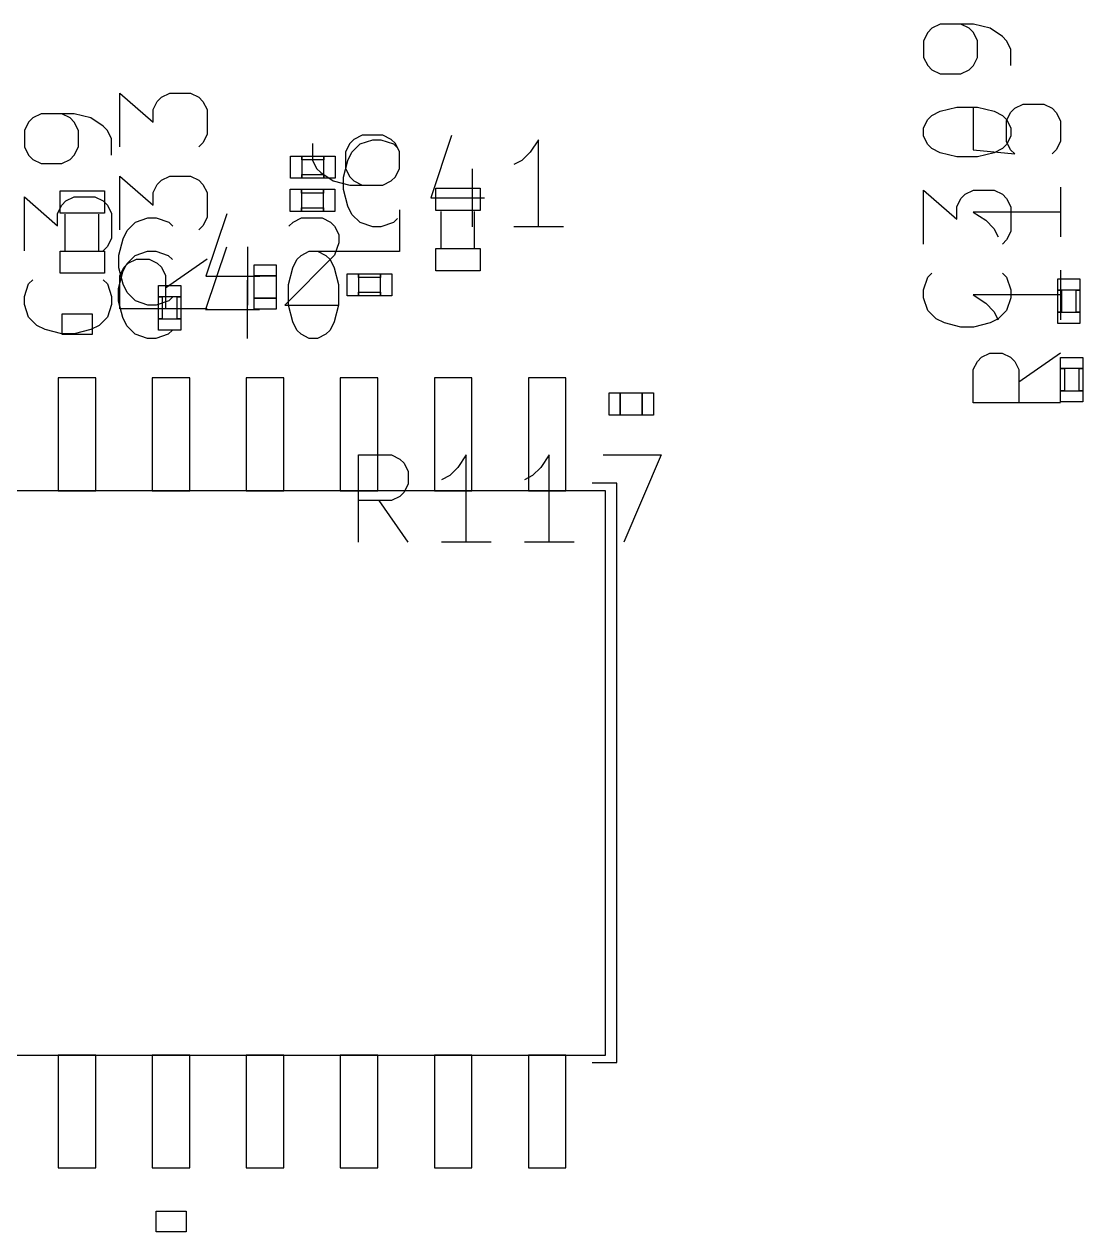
# Model space of a CAD drawing. Header units: millimetres. Extents: x -1 to 260, y -75 to 300.
# Drawn here: x 61.58 to 75.88, y 201.69 to 218 of the extents above; entities that cross this region are included whole.
import ezdxf

# ---------------------------------------------------------------- set-up
doc = ezdxf.new("R2010")
doc.units = ezdxf.units.MM
doc.layers.add('F.Fab', color=9, linetype='CONTINUOUS', true_color=0xafafaf)
doc.layers.add('F.Silkscreen', color=41, linetype='CONTINUOUS', true_color=0xf2eda1)

msp = doc.modelspace()

# ---------------------------------------------------------------- linework, layer by layer
at = {"layer": 'F.Fab', "linetype": 'CONTINUOUS'}
for p, q in [((65.18, 215.92), (65.18, 216.22)), ((65.18, 216.22), (65.33, 216.22)), ((65.33, 216.22), (65.33, 215.92)), ((65.33, 216.17), (65.33, 216.22)), ((65.33, 216.22), (65.63, 216.22)), ((65.63, 216.17), (65.33, 216.17)), ((65.63, 216.22), (65.63, 216.17)), ((65.63, 215.92), (65.63, 216.22)), ((65.63, 216.22), (65.78, 216.22)), ((65.78, 216.22), (65.78, 215.92)), ((65.33, 215.92), (65.18, 215.92)), ((65.33, 215.92), (65.33, 215.97)), ((65.33, 215.97), (65.63, 215.97)), ((65.63, 215.92), (65.33, 215.92)), ((65.63, 215.97), (65.63, 215.92)), ((65.78, 215.92), (65.63, 215.92)), ((65.175, 215.47), (65.175, 215.77)), ((65.175, 215.77), (65.325, 215.77)), ((65.325, 215.77), (65.325, 215.47)), ((65.325, 215.72), (65.325, 215.77)), ((65.325, 215.77), (65.625, 215.77)), ((65.625, 215.77), (65.625, 215.72)), ((65.625, 215.47), (65.625, 215.77)), ((65.625, 215.77), (65.775, 215.77)), ((65.775, 215.77), (65.775, 215.47)), ((67.1399, 215.4838), (67.1399, 215.7838)), ((67.1399, 215.7838), (67.7398, 215.7838)), ((67.7398, 215.7838), (67.7398, 215.4838)), ((62.0649, 215.4488), (62.0649, 215.7488)), ((62.0649, 215.7488), (62.6648, 215.7488)), ((62.6648, 215.7488), (62.6648, 215.4488)), ((65.625, 215.72), (65.325, 215.72)), ((62.6648, 215.4488), (62.0649, 215.4488)), ((62.136, 214.945), (62.136, 215.435)), ((62.584, 215.435), (62.584, 214.945)), ((65.325, 215.47), (65.175, 215.47)), ((65.325, 215.47), (65.325, 215.52)), ((65.325, 215.52), (65.625, 215.52)), ((65.625, 215.47), (65.325, 215.47)), ((65.625, 215.52), (65.625, 215.47)), ((65.775, 215.47), (65.625, 215.47)), ((67.7398, 215.4838), (67.1399, 215.4838)), ((67.211, 214.98), (67.211, 215.47)), ((67.659, 215.47), (67.659, 214.98)), ((67.1399, 214.671), (67.1399, 214.971)), ((67.1399, 214.971), (67.7398, 214.971)), ((67.7398, 214.971), (67.7398, 214.671)), ((62.0649, 214.636), (62.0649, 214.936)), ((62.0649, 214.936), (62.6648, 214.936)), ((62.6648, 214.936), (62.6648, 214.636)), ((62.6648, 214.636), (62.0649, 214.636)), ((64.685, 214.6), (64.685, 214.75)), ((64.685, 214.75), (64.985, 214.75)), ((64.985, 214.75), (64.985, 214.6)), ((65.945, 214.33), (65.945, 214.63)), ((65.945, 214.63), (66.095, 214.63)), ((66.095, 214.63), (66.095, 214.33)), ((66.095, 214.58), (66.095, 214.63)), ((66.095, 214.63), (66.395, 214.63)), ((66.395, 214.63), (66.395, 214.58)), ((66.395, 214.33), (66.395, 214.63)), ((66.395, 214.63), (66.545, 214.63)), ((66.545, 214.63), (66.545, 214.33)), ((67.7398, 214.671), (67.1399, 214.671)), ((63.395, 214.32), (63.395, 214.47)), ((63.395, 214.47), (63.695, 214.47)), ((63.695, 214.47), (63.695, 214.32)), ((64.985, 214.6), (64.685, 214.6)), ((66.395, 214.58), (66.095, 214.58)), ((75.54, 214.41), (75.54, 214.56)), ((75.54, 214.56), (75.84, 214.56)), ((75.84, 214.56), (75.84, 214.41)), ((63.395, 214.02), (63.395, 214.32)), ((63.395, 214.32), (63.445, 214.32)), ((63.695, 214.32), (63.395, 214.32)), ((63.445, 214.32), (63.445, 214.02)), ((63.645, 214.02), (63.645, 214.32)), ((63.645, 214.32), (63.695, 214.32)), ((63.695, 214.32), (63.695, 214.02)), ((64.685, 214.15), (64.685, 214.3)), ((64.685, 214.3), (64.985, 214.3)), ((64.985, 214.3), (64.985, 214.15)), ((66.095, 214.33), (65.945, 214.33)), ((66.095, 214.33), (66.095, 214.38)), ((66.095, 214.38), (66.395, 214.38)), ((66.395, 214.33), (66.095, 214.33)), ((66.395, 214.38), (66.395, 214.33)), ((66.545, 214.33), (66.395, 214.33)), ((75.54, 214.11), (75.54, 214.41)), ((75.54, 214.41), (75.59, 214.41)), ((75.84, 214.41), (75.54, 214.41)), ((75.59, 214.41), (75.59, 214.11)), ((75.79, 214.11), (75.79, 214.41)), ((75.79, 214.41), (75.84, 214.41)), ((75.84, 214.41), (75.84, 214.11)), ((64.985, 214.15), (64.685, 214.15)), ((63.445, 214.02), (63.395, 214.02)), ((63.395, 213.87), (63.395, 214.02)), ((63.395, 214.02), (63.695, 214.02)), ((63.695, 214.02), (63.645, 214.02)), ((63.695, 214.02), (63.695, 213.87)), ((75.59, 214.11), (75.54, 214.11)), ((75.54, 213.96), (75.54, 214.11)), ((75.54, 214.11), (75.84, 214.11)), ((75.84, 214.11), (75.79, 214.11)), ((75.84, 214.11), (75.84, 213.96)), ((63.695, 213.87), (63.395, 213.87)), ((75.84, 213.96), (75.54, 213.96)), ((75.58, 213.35), (75.58, 213.5)), ((75.58, 213.5), (75.88, 213.5)), ((75.88, 213.5), (75.88, 213.35)), ((75.88, 213.35), (75.58, 213.35)), ((75.58, 213.05), (75.58, 213.35)), ((75.58, 213.35), (75.63, 213.35)), ((75.63, 213.35), (75.63, 213.05)), ((75.83, 213.05), (75.83, 213.35)), ((75.83, 213.35), (75.88, 213.35)), ((75.88, 213.35), (75.88, 213.05)), ((62.041, 213.224), (62.041, 211.7)), ((62.549, 213.224), (62.041, 213.224)), ((62.549, 211.7), (62.549, 213.224)), ((63.311, 213.224), (63.311, 211.7)), ((63.819, 213.224), (63.311, 213.224)), ((63.819, 211.7), (63.819, 213.224)), ((64.581, 213.224), (64.581, 211.7)), ((65.089, 213.224), (64.581, 213.224)), ((65.089, 211.7), (65.089, 213.224)), ((65.851, 213.224), (65.851, 211.7)), ((66.359, 213.224), (65.851, 213.224)), ((66.359, 211.7), (66.359, 213.224)), ((67.121, 213.224), (67.121, 211.7)), ((67.629, 213.224), (67.121, 213.224)), ((67.629, 211.7), (67.629, 213.224)), ((68.391, 213.224), (68.391, 211.7)), ((68.899, 213.224), (68.391, 213.224)), ((68.899, 211.7), (68.899, 213.224)), ((69.48, 212.72), (69.48, 213.02)), ((69.48, 213.02), (69.63, 213.02)), ((69.63, 213.02), (69.63, 212.72)), ((69.93, 212.72), (69.93, 213.02)), ((69.93, 213.02), (70.08, 213.02)), ((70.08, 213.02), (70.08, 212.72)), ((75.63, 213.05), (75.58, 213.05)), ((75.58, 212.9), (75.58, 213.05)), ((75.58, 213.05), (75.88, 213.05)), ((75.88, 213.05), (75.83, 213.05)), ((75.88, 213.05), (75.88, 212.9)), ((75.88, 212.9), (75.58, 212.9)), ((69.63, 212.72), (69.48, 212.72)), ((70.08, 212.72), (69.93, 212.72)), ((69.4324, 211.7), (51.3476, 211.7)), ((62.041, 211.7), (62.549, 211.7)), ((63.311, 211.7), (63.819, 211.7)), ((64.581, 211.7), (65.089, 211.7)), ((65.851, 211.7), (66.359, 211.7)), ((67.121, 211.7), (67.629, 211.7)), ((68.391, 211.7), (68.899, 211.7)), ((69.4324, 204.08), (69.4324, 211.7)), ((51.3476, 204.08), (69.4324, 204.08)), ((62.041, 204.08), (62.041, 202.556)), ((62.549, 204.08), (62.041, 204.08)), ((62.549, 202.556), (62.549, 204.08)), ((63.311, 204.08), (63.311, 202.556)), ((63.819, 204.08), (63.311, 204.08)), ((63.819, 202.556), (63.819, 204.08)), ((64.581, 204.08), (64.581, 202.556)), ((65.089, 204.08), (64.581, 204.08)), ((65.089, 202.556), (65.089, 204.08)), ((65.851, 204.08), (65.851, 202.556)), ((66.359, 204.08), (65.851, 204.08)), ((66.359, 202.556), (66.359, 204.08)), ((67.121, 204.08), (67.121, 202.556)), ((67.629, 204.08), (67.121, 204.08)), ((67.629, 202.556), (67.629, 204.08)), ((68.391, 204.08), (68.391, 202.556)), ((68.899, 204.08), (68.391, 204.08)), ((68.899, 202.556), (68.899, 204.08)), ((62.041, 202.556), (62.549, 202.556)), ((63.311, 202.556), (63.819, 202.556)), ((64.581, 202.556), (65.089, 202.556)), ((65.851, 202.556), (66.359, 202.556)), ((67.121, 202.556), (67.629, 202.556)), ((68.391, 202.556), (68.899, 202.556))]:
    msp.add_line(p, q, dxfattribs=at)
at = {"layer": 'F.Silkscreen', "linetype": 'CONTINUOUS'}
for p, q in [((73.785652, 217.88838), (73.729627, 217.776329)), ((73.841677, 217.944405), (73.785652, 217.88838)), ((73.953727, 218.00043), (73.841677, 217.944405)), ((74.401928, 218.00043), (73.953727, 218.00043)), ((74.345903, 217.944405), (74.233853, 218.00043)), ((74.401928, 217.88838), (74.345903, 217.944405)), ((74.626029, 217.944405), (74.401928, 218.00043)), ((74.457954, 217.776329), (74.401928, 217.88838)), ((74.794104, 217.832354), (74.626029, 217.944405)), ((73.729627, 217.776329), (73.729627, 217.552229)), ((74.457954, 217.552229), (74.457954, 217.776329)), ((74.85013, 217.776329), (74.794104, 217.832354)), ((74.906155, 217.664279), (74.85013, 217.776329)), ((73.729627, 217.552229), (73.785652, 217.440178)), ((74.401928, 217.440178), (74.457954, 217.552229)), ((74.906155, 217.440178), (74.906155, 217.664279)), ((73.785652, 217.440178), (73.841677, 217.384153)), ((74.345903, 217.384153), (74.401928, 217.440178)), ((73.841677, 217.384153), (73.953727, 217.328128)), ((73.953727, 217.328128), (74.233853, 217.328128)), ((74.233853, 217.328128), (74.345903, 217.384153)), ((62.874627, 216.3416), (62.874627, 217.069927)), ((62.874627, 217.069927), (63.322828, 216.677751)), ((63.434878, 217.013902), (63.546928, 217.069927)), ((63.546928, 217.069927), (63.827054, 217.069927)), ((63.827054, 217.069927), (63.939104, 217.013902)), ((63.322828, 216.845826), (63.378853, 216.957877)), ((63.378853, 216.957877), (63.434878, 217.013902)), ((63.939104, 217.013902), (63.99513, 216.957877)), ((63.99513, 216.957877), (64.051155, 216.845826)), ((74.959878, 216.864405), (75.071928, 216.92043)), ((75.071928, 216.92043), (75.352054, 216.92043)), ((75.352054, 216.92043), (75.464104, 216.864405)), ((61.696677, 216.733902), (61.640652, 216.677877)), ((61.808727, 216.789927), (61.696677, 216.733902)), ((62.256928, 216.789927), (61.808727, 216.789927)), ((62.200903, 216.733902), (62.088853, 216.789927)), ((62.256928, 216.677877), (62.200903, 216.733902)), ((62.481029, 216.733902), (62.256928, 216.789927)), ((62.649104, 216.621851), (62.481029, 216.733902)), ((63.322828, 216.677751), (63.322828, 216.845826)), ((64.051155, 216.845826), (64.051155, 216.509675)), ((73.785652, 216.711851), (73.841677, 216.767877)), ((73.841677, 216.767877), (73.953727, 216.823902)), ((73.953727, 216.823902), (74.177828, 216.879927)), ((74.177828, 216.879927), (74.457954, 216.879927)), ((74.399627, 216.864405), (74.399627, 216.304153)), ((74.457954, 216.879927), (74.682054, 216.823902)), ((74.682054, 216.823902), (74.794104, 216.767877)), ((74.794104, 216.767877), (74.85013, 216.711851)), ((74.847828, 216.696329), (74.903853, 216.80838)), ((74.903853, 216.80838), (74.959878, 216.864405)), ((75.464104, 216.864405), (75.52013, 216.80838)), ((75.52013, 216.80838), (75.576155, 216.696329)), ((61.640652, 216.677877), (61.584627, 216.565826)), ((62.312954, 216.565826), (62.256928, 216.677877)), ((62.70513, 216.565826), (62.649104, 216.621851)), ((73.729627, 216.599801), (73.785652, 216.711851)), ((73.729627, 216.487751), (73.729627, 216.599801)), ((74.847828, 216.416204), (74.847828, 216.696329)), ((74.85013, 216.711851), (74.906155, 216.599801)), ((74.906155, 216.599801), (74.906155, 216.487751)), ((75.576155, 216.696329), (75.576155, 216.416204)), ((61.584627, 216.565826), (61.584627, 216.341726)), ((62.312954, 216.341726), (62.312954, 216.565826)), ((62.761155, 216.453776), (62.70513, 216.565826)), ((62.761155, 216.229675), (62.761155, 216.453776)), ((64.051155, 216.509675), (63.99513, 216.397625)), ((66.034878, 216.444298), (65.978853, 216.388273)), ((66.146928, 216.500323), (66.034878, 216.444298)), ((66.119695, 216.384347), (66.28777, 216.440372)), ((66.427054, 216.500323), (66.146928, 216.500323)), ((66.28777, 216.440372), (66.39982, 216.440372)), ((66.39982, 216.440372), (66.567896, 216.384347)), ((66.539104, 216.444298), (66.427054, 216.500323)), ((66.59513, 216.388273), (66.539104, 216.444298)), ((67.352248, 216.496398), (67.072122, 215.65602)), ((68.528776, 216.440372), (68.416726, 216.272297)), ((68.528776, 215.263844), (68.528776, 216.440372)), ((73.785652, 216.375701), (73.729627, 216.487751)), ((74.903853, 216.304153), (74.847828, 216.416204)), ((74.906155, 216.487751), (74.85013, 216.375701)), ((75.576155, 216.416204), (75.52013, 216.304153)), ((61.584627, 216.341726), (61.640652, 216.229675)), ((62.256928, 216.229675), (62.312954, 216.341726)), ((63.99513, 216.397625), (63.939104, 216.3416)), ((65.474627, 216.388273), (65.474627, 216.164172)), ((65.978853, 216.388273), (65.922828, 216.276222)), ((65.922828, 216.276222), (65.922828, 216.052122)), ((65.951619, 216.160247), (66.007644, 216.272297)), ((66.007644, 216.272297), (66.119695, 216.384347)), ((66.567896, 216.384347), (66.623921, 216.328322)), ((66.651155, 216.276222), (66.59513, 216.388273)), ((66.651155, 216.052122), (66.651155, 216.276222)), ((68.416726, 216.272297), (68.304675, 216.160247)), ((73.841677, 216.319675), (73.785652, 216.375701)), ((73.953727, 216.26365), (73.841677, 216.319675)), ((74.177828, 216.207625), (73.953727, 216.26365)), ((74.399627, 216.304153), (74.959878, 216.248128)), ((74.682054, 216.26365), (74.457954, 216.207625)), ((74.794104, 216.319675), (74.682054, 216.26365)), ((74.85013, 216.375701), (74.794104, 216.319675)), ((74.959878, 216.248128), (74.903853, 216.304153)), ((75.52013, 216.304153), (75.464104, 216.248128)), ((61.640652, 216.229675), (61.696677, 216.17365)), ((61.696677, 216.17365), (61.808727, 216.117625)), ((61.808727, 216.117625), (62.088853, 216.117625)), ((62.088853, 216.117625), (62.200903, 216.17365)), ((62.200903, 216.17365), (62.256928, 216.229675)), ((65.474627, 216.164172), (65.530652, 216.052122)), ((65.895594, 215.936146), (65.951619, 216.160247)), ((68.304675, 216.160247), (68.192625, 216.104222)), ((74.457954, 216.207625), (74.177828, 216.207625)), ((62.874627, 215.221097), (62.874627, 215.949424)), ((62.874627, 215.949424), (63.322828, 215.557248)), ((63.434878, 215.893399), (63.546928, 215.949424)), ((63.546928, 215.949424), (63.827054, 215.949424)), ((63.827054, 215.949424), (63.939104, 215.893399)), ((65.530652, 216.052122), (65.586677, 215.996097)), ((65.586677, 215.996097), (65.754752, 215.884046)), ((65.895594, 215.768071), (65.895594, 215.936146)), ((65.922828, 216.052122), (65.978853, 215.940071)), ((65.978853, 215.940071), (66.034878, 215.884046)), ((66.539104, 215.884046), (66.59513, 215.940071)), ((66.59513, 215.940071), (66.651155, 216.052122)), ((67.632374, 216.048196), (67.632374, 215.263844)), ((63.322828, 215.725323), (63.378853, 215.837374)), ((63.378853, 215.837374), (63.434878, 215.893399)), ((63.939104, 215.893399), (63.99513, 215.837374)), ((63.99513, 215.837374), (64.051155, 215.725323)), ((65.754752, 215.884046), (65.978853, 215.828021)), ((65.951619, 215.54397), (65.895594, 215.768071)), ((65.978853, 215.828021), (66.427054, 215.828021)), ((66.034878, 215.884046), (66.146928, 215.828021)), ((66.427054, 215.828021), (66.539104, 215.884046)), ((73.729627, 215.031097), (73.729627, 215.759424)), ((73.729627, 215.759424), (74.177828, 215.367248)), ((74.289878, 215.703399), (74.401928, 215.759424)), ((74.401928, 215.759424), (74.682054, 215.759424)), ((74.682054, 215.759424), (74.794104, 215.703399)), ((75.576155, 215.799927), (75.576155, 215.127625)), ((61.584627, 214.941097), (61.584627, 215.669424)), ((61.584627, 215.669424), (62.032828, 215.277248)), ((62.088853, 215.557374), (62.144878, 215.613399)), ((62.144878, 215.613399), (62.256928, 215.669424)), ((62.256928, 215.669424), (62.537054, 215.669424)), ((62.537054, 215.669424), (62.649104, 215.613399)), ((62.649104, 215.613399), (62.70513, 215.557374)), ((63.322828, 215.557248), (63.322828, 215.725323)), ((64.051155, 215.725323), (64.051155, 215.389172)), ((67.072122, 215.65602), (67.800449, 215.65602)), ((74.177828, 215.535323), (74.233853, 215.647374)), ((74.233853, 215.647374), (74.289878, 215.703399)), ((74.794104, 215.703399), (74.85013, 215.647374)), ((74.85013, 215.647374), (74.906155, 215.535323)), ((62.032828, 215.445323), (62.088853, 215.557374)), ((62.032828, 215.277248), (62.032828, 215.445323)), ((62.70513, 215.557374), (62.761155, 215.445323)), ((62.761155, 215.445323), (62.761155, 215.109172)), ((64.316726, 215.439861), (64.0366, 214.599483)), ((66.007644, 215.43192), (65.951619, 215.54397)), ((66.119695, 215.31987), (66.007644, 215.43192)), ((66.651155, 215.491871), (66.651155, 214.931619)), ((74.177828, 215.367248), (74.177828, 215.535323)), ((75.576155, 215.463776), (74.399627, 215.463776)), ((74.399627, 215.463776), (74.567702, 215.351726)), ((74.906155, 215.535323), (74.906155, 215.199172)), ((62.972122, 215.21576), (63.084173, 215.32781)), ((63.084173, 215.32781), (63.252248, 215.383835)), ((63.252248, 215.383835), (63.364298, 215.383835)), ((63.364298, 215.383835), (63.532374, 215.32781)), ((63.532374, 215.32781), (63.588399, 215.271785)), ((63.99513, 215.277122), (63.939104, 215.221097)), ((64.051155, 215.389172), (63.99513, 215.277122)), ((65.157103, 215.271785), (65.213128, 215.32781)), ((65.213128, 215.32781), (65.325179, 215.383835)), ((65.325179, 215.383835), (65.605304, 215.383835)), ((65.605304, 215.383835), (65.717355, 215.32781)), ((65.717355, 215.32781), (65.77338, 215.271785)), ((65.77338, 215.271785), (65.829405, 215.159735)), ((66.28777, 215.263844), (66.119695, 215.31987)), ((66.567896, 215.31987), (66.39982, 215.263844)), ((66.623921, 215.375895), (66.567896, 215.31987)), ((74.567702, 215.351726), (74.679752, 215.239675)), ((62.761155, 215.109172), (62.70513, 214.997122)), ((62.860072, 214.879609), (62.916097, 215.10371)), ((62.916097, 215.10371), (62.972122, 215.21576)), ((65.829405, 215.159735), (65.829405, 215.047685)), ((66.39982, 215.263844), (66.28777, 215.263844)), ((68.864927, 215.263844), (68.192625, 215.263844)), ((74.679752, 215.239675), (74.735778, 215.127625)), ((74.906155, 215.199172), (74.85013, 215.087122)), ((62.70513, 214.997122), (62.649104, 214.941097)), ((64.311726, 214.989861), (64.0316, 214.149483)), ((64.596852, 214.991659), (64.596852, 214.207307)), ((65.829405, 215.047685), (65.77338, 214.879609)), ((74.85013, 215.087122), (74.794104, 215.031097)), ((62.860072, 214.711534), (62.860072, 214.879609)), ((62.967122, 214.76576), (63.079173, 214.87781)), ((62.986677, 214.772896), (63.098727, 214.828921)), ((63.079173, 214.87781), (63.247248, 214.933835)), ((63.098727, 214.828921), (63.266803, 214.828921)), ((63.247248, 214.933835), (63.359298, 214.933835)), ((63.266803, 214.828921), (63.378853, 214.772896)), ((63.359298, 214.933835), (63.527374, 214.87781)), ((64.051155, 214.828921), (63.490903, 214.436745)), ((63.527374, 214.87781), (63.583399, 214.821785)), ((65.77338, 214.879609), (65.101078, 214.207307)), ((65.208128, 214.709735), (65.264153, 214.821785)), ((65.264153, 214.821785), (65.320179, 214.87781)), ((65.320179, 214.87781), (65.432229, 214.933835)), ((65.432229, 214.933835), (65.544279, 214.933835)), ((66.651155, 214.931619), (65.474627, 214.931619)), ((65.544279, 214.933835), (65.656329, 214.87781)), ((65.656329, 214.87781), (65.712355, 214.821785)), ((65.712355, 214.821785), (65.76838, 214.709735)), ((62.855072, 214.429609), (62.911097, 214.65371)), ((62.916097, 214.487433), (62.860072, 214.711534)), ((62.874627, 214.60482), (62.930652, 214.716871)), ((62.911097, 214.65371), (62.967122, 214.76576)), ((62.930652, 214.716871), (62.986677, 214.772896)), ((63.378853, 214.772896), (63.434878, 214.716871)), ((63.434878, 214.716871), (63.490903, 214.60482)), ((65.152103, 214.485634), (65.208128, 214.709735)), ((65.76838, 214.709735), (65.824405, 214.485634)), ((73.785652, 214.582896), (73.841677, 214.638921)), ((74.794104, 214.638921), (74.85013, 214.582896)), ((75.576155, 214.679424), (75.576155, 214.007122)), ((61.584627, 214.32482), (61.640652, 214.492896)), ((61.640652, 214.492896), (61.696677, 214.548921)), ((62.649104, 214.548921), (62.70513, 214.492896)), ((62.70513, 214.492896), (62.761155, 214.32482)), ((62.874627, 214.156619), (62.874627, 214.60482)), ((62.972122, 214.375383), (62.916097, 214.487433)), ((63.490903, 214.60482), (63.490903, 214.156619)), ((64.0366, 214.599483), (64.764927, 214.599483)), ((64.591852, 214.541659), (64.591852, 213.757307)), ((64.685, 214.3), (64.685, 214.6)), ((64.685, 214.6), (64.985, 214.6)), ((64.985, 214.6), (64.985, 214.3)), ((65.152103, 214.205509), (65.152103, 214.485634)), ((65.824405, 214.485634), (65.824405, 214.205509)), ((73.729627, 214.41482), (73.785652, 214.582896)), ((74.85013, 214.582896), (74.906155, 214.41482)), ((61.584627, 214.21277), (61.584627, 214.32482)), ((62.761155, 214.32482), (62.761155, 214.21277)), ((62.855072, 214.261534), (62.855072, 214.429609)), ((63.084173, 214.263333), (62.972122, 214.375383)), ((63.588399, 214.319358), (63.532374, 214.263333)), ((64.985, 214.3), (64.685, 214.3)), ((73.729627, 214.30277), (73.729627, 214.41482)), ((73.785652, 214.134695), (73.729627, 214.30277)), ((75.576155, 214.343273), (74.399627, 214.343273)), ((74.399627, 214.343273), (74.567702, 214.231223)), ((74.906155, 214.30277), (74.85013, 214.134695)), ((74.906155, 214.41482), (74.906155, 214.30277)), ((61.640652, 214.044695), (61.584627, 214.21277)), ((62.761155, 214.21277), (62.70513, 214.044695)), ((62.911097, 214.037433), (62.855072, 214.261534)), ((64.051155, 214.156619), (62.874627, 214.156619)), ((63.252248, 214.207307), (63.084173, 214.263333)), ((63.364298, 214.207307), (63.252248, 214.207307)), ((63.532374, 214.263333), (63.364298, 214.207307)), ((64.0316, 214.149483), (64.759927, 214.149483)), ((65.101078, 214.207307), (65.829405, 214.207307)), ((65.208128, 213.981408), (65.152103, 214.205509)), ((65.824405, 214.205509), (65.76838, 213.981408)), ((73.897702, 214.022644), (73.785652, 214.134695)), ((74.567702, 214.231223), (74.679752, 214.119172)), ((74.85013, 214.134695), (74.738079, 214.022644)), ((61.752702, 213.932644), (61.640652, 214.044695)), ((62.0918, 213.8082), (62.0918, 214.0876)), ((62.0918, 214.0876), (62.4982, 214.0876)), ((62.4982, 214.0876), (62.4982, 213.8082)), ((62.70513, 214.044695), (62.593079, 213.932644)), ((62.967122, 213.925383), (62.911097, 214.037433)), ((65.264153, 213.869358), (65.208128, 213.981408)), ((65.76838, 213.981408), (65.712355, 213.869358)), ((74.009752, 213.966619), (73.897702, 214.022644)), ((74.233853, 213.910594), (74.009752, 213.966619)), ((74.626029, 213.966619), (74.401928, 213.910594)), ((74.738079, 214.022644), (74.626029, 213.966619)), ((74.679752, 214.119172), (74.735778, 214.007122)), ((61.864752, 213.876619), (61.752702, 213.932644)), ((62.088853, 213.820594), (61.864752, 213.876619)), ((62.256928, 213.820594), (62.088853, 213.820594)), ((62.4982, 213.8082), (62.0918, 213.8082)), ((62.481029, 213.876619), (62.256928, 213.820594)), ((62.593079, 213.932644), (62.481029, 213.876619)), ((63.079173, 213.813333), (62.967122, 213.925383)), ((63.247248, 213.757307), (63.079173, 213.813333)), ((63.527374, 213.813333), (63.359298, 213.757307)), ((63.583399, 213.869358), (63.527374, 213.813333)), ((65.320179, 213.813333), (65.264153, 213.869358)), ((65.432229, 213.757307), (65.320179, 213.813333)), ((65.656329, 213.813333), (65.544279, 213.757307)), ((65.712355, 213.869358), (65.656329, 213.813333)), ((74.401928, 213.910594), (74.233853, 213.910594)), ((63.359298, 213.757307), (63.247248, 213.757307)), ((65.544279, 213.757307), (65.432229, 213.757307)), ((74.455652, 213.446871), (74.511677, 213.502896)), ((74.511677, 213.502896), (74.623727, 213.558921)), ((74.623727, 213.558921), (74.791803, 213.558921)), ((74.791803, 213.558921), (74.903853, 213.502896)), ((74.903853, 213.502896), (74.959878, 213.446871)), ((75.576155, 213.558921), (75.015903, 213.166745)), ((74.399627, 213.33482), (74.455652, 213.446871)), ((74.399627, 212.886619), (74.399627, 213.33482)), ((74.959878, 213.446871), (75.015903, 213.33482)), ((75.015903, 213.33482), (75.015903, 212.886619)), ((69.63, 212.72), (69.63, 213.02)), ((69.63, 213.02), (69.93, 213.02)), ((69.93, 213.02), (69.93, 212.72)), ((75.576155, 212.886619), (74.399627, 212.886619)), ((69.93, 212.72), (69.63, 212.72)), ((66.095594, 211.007307), (66.095594, 212.183835)), ((66.095594, 212.183835), (66.543795, 212.183835)), ((66.543795, 212.183835), (66.655846, 212.12781)), ((67.552248, 212.183835), (67.440198, 212.01576)), ((67.552248, 211.007307), (67.552248, 212.183835)), ((68.672751, 212.183835), (68.560701, 212.01576)), ((68.672751, 211.007307), (68.672751, 212.183835)), ((69.401078, 212.183835), (70.18543, 212.183835)), ((70.18543, 212.183835), (69.681204, 211.007307)), ((66.655846, 212.12781), (66.711871, 212.071785)), ((66.711871, 212.071785), (66.767896, 211.959735)), ((67.440198, 212.01576), (67.328147, 211.90371)), ((68.560701, 212.01576), (68.44865, 211.90371)), ((66.767896, 211.959735), (66.767896, 211.791659)), ((67.328147, 211.90371), (67.216097, 211.847685)), ((68.44865, 211.90371), (68.3366, 211.847685)), ((66.711871, 211.679609), (66.655846, 211.623584)), ((66.767896, 211.791659), (66.711871, 211.679609)), ((69.5848, 211.8016), (69.2546, 211.8016)), ((69.5848, 203.9784), (69.5848, 211.8016)), ((66.543795, 211.567559), (66.095594, 211.567559)), ((66.767896, 211.007307), (66.37572, 211.567559)), ((66.655846, 211.623584), (66.543795, 211.567559)), ((67.888399, 211.007307), (67.216097, 211.007307)), ((69.008902, 211.007307), (68.3366, 211.007307)), ((69.2546, 203.9784), (69.5848, 203.9784)), ((63.3618, 201.6924), (63.3618, 201.9718)), ((63.3618, 201.9718), (63.7682, 201.9718)), ((63.7682, 201.9718), (63.7682, 201.6924)), ((63.7682, 201.6924), (63.3618, 201.6924))]:
    msp.add_line(p, q, dxfattribs=at)

doc.saveas('drawing.dxf')
